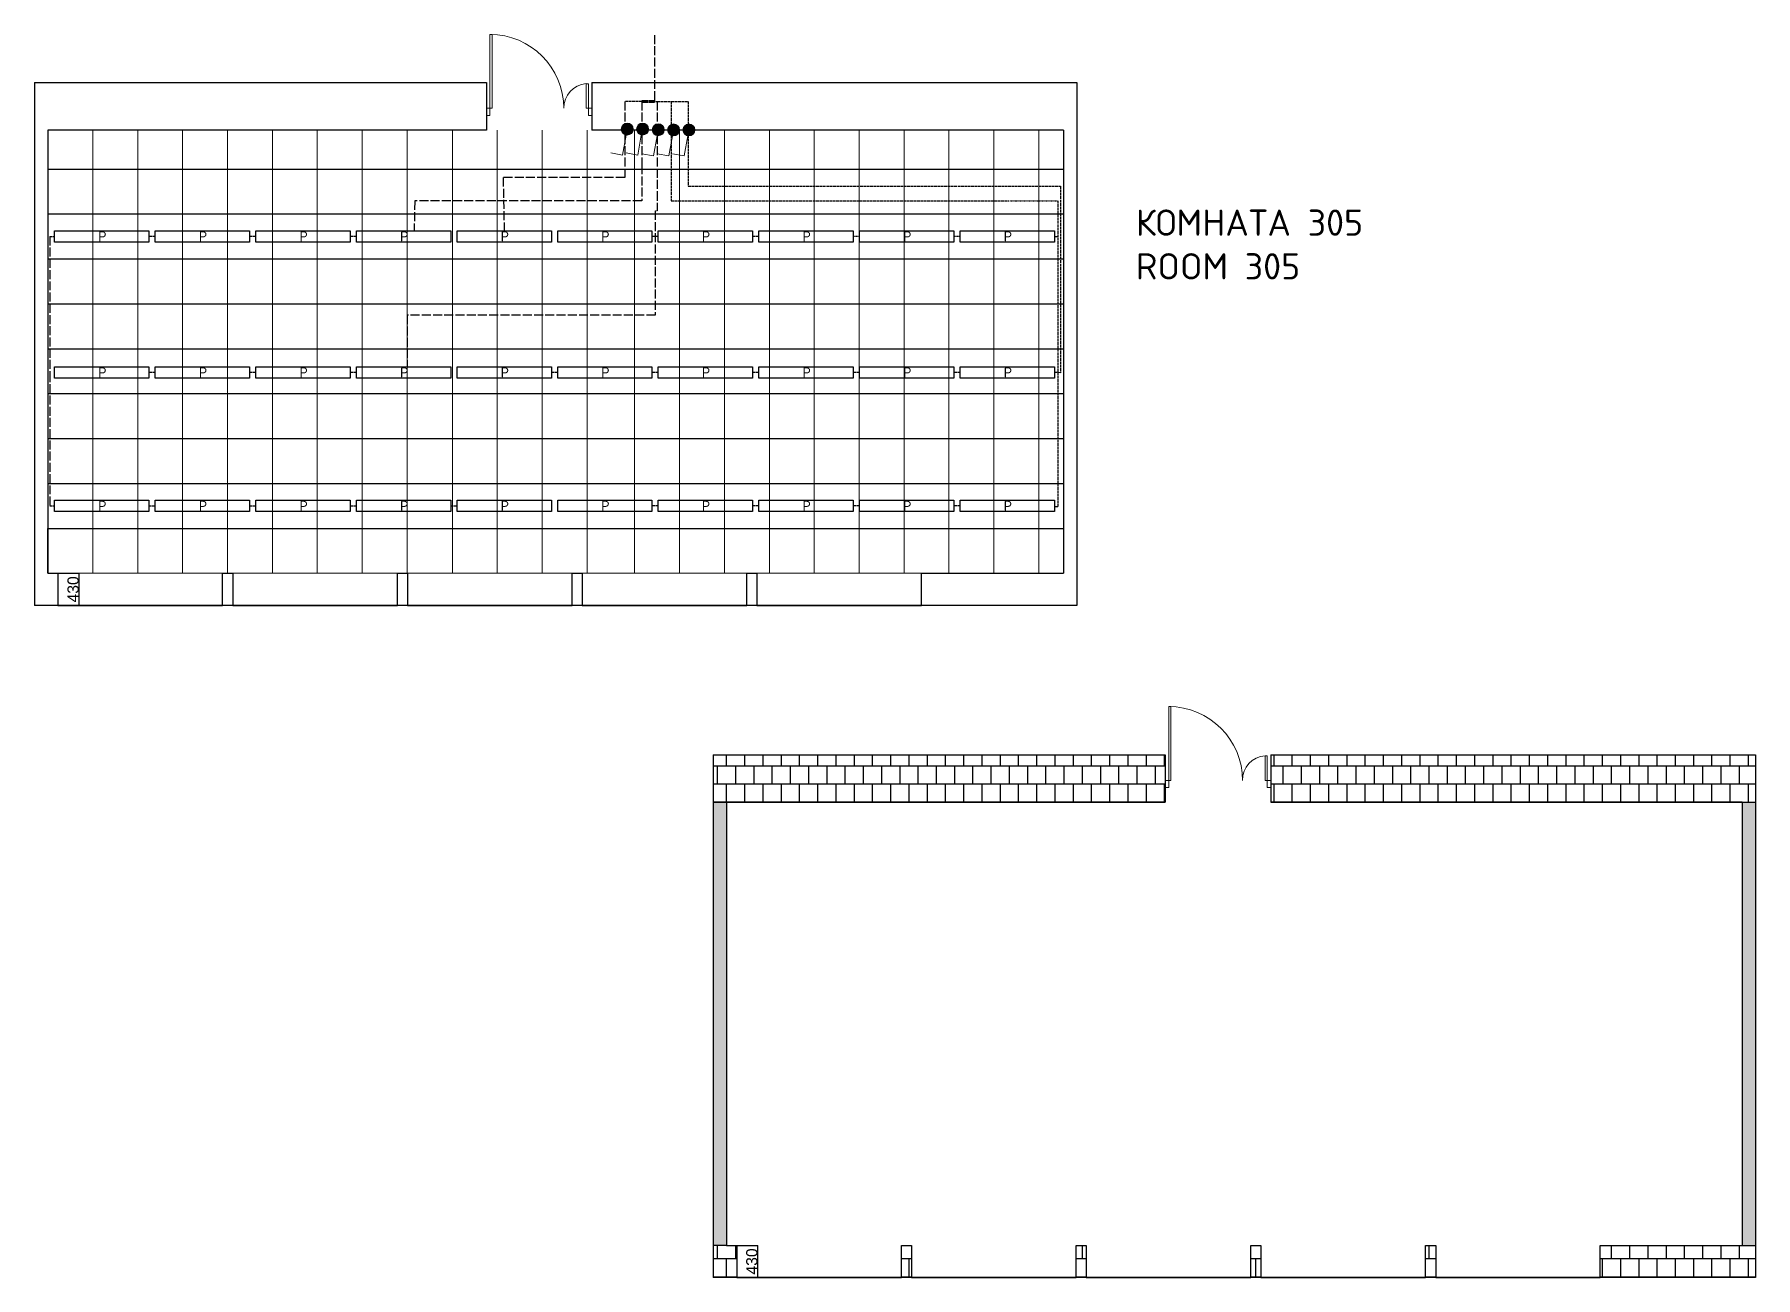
# Model space of a CAD drawing. Header units: millimetres. Extents: x -9250 to 13750, y -6350 to 10257.
import ezdxf

# ---------------------------------------------------------------- set-up
doc = ezdxf.new("R2010")
doc.units = ezdxf.units.MM
for name, pattern in [('ACAD_ISO02W100', [15, 12, -3]), ('JIS_02_0.7', [1.35, 0.75, -0.6]), ('JIS_02_1.0', [2, 1, -1])]:
    doc.linetypes.add(name, pattern=pattern)
for name, color, linetype, lineweight in [('$Osveshenie', 240, 'Continuous', 15), ('1-Дверь', 255, 'Continuous', 15), ('Выключатель одноклавишный защищенный открытый', 5, 'Continuous', 15)]:
    doc.layers.add(name, color=color, linetype=linetype, lineweight=lineweight)
doc.styles.get("Standard").update_dxf_attribs({"font": 'arial.ttf'})
doc.styles.add('ГОСТ', font='isocpeur.ttf')
doc.dimstyles.new('ISO-25', dxfattribs={"dimtxt": 2.5, "dimasz": 2.5, "dimexe": 1.25, "dimexo": 0.625, "dimtad": 1, "dimtxsty": 'Standard', "dimcen": 2.5, "dimadec": 0, "dimazin": 0, "dimtfac": 1, "dimtmove": 0, "dimatfit": 3, "dimfxl": 1, "dimarcsym": 0})

# ---------------------------------------------------------------- blocks, each defined once
blk = doc.blocks.new('*D1')
at = {"color": 0, "lineweight": -2, "transparency": 16777216}
for p, q in [((136, -5920), (416, -5920)), ((414, -5923), (414, -6348)), ((136, -6350), (416, -6350))]:
    blk.add_line(p, q, dxfattribs=at)
at = {"color": 0, "transparency": 16777216}
for points in [[(414, -5923), (415, -5923), (414, -5920)], [(414, -6348), (415, -6348), (414, -6350)]]:
    blk.add_solid(points, dxfattribs=at)
at = {"layer": 'Defpoints', "color": 0, "transparency": 16777216}
for p in [(135, -5920), (135, -6350), (414, -6350)]:
    blk.add_point(p, dxfattribs=at)
at = {"color": 0, "transparency": 16777216, "insert": (337, -6135), "char_height": 2.5, "attachment_point": 5, "rotation": 90}
blk.add_mtext('{\\H60x;430}', dxfattribs=at)
blk = doc.blocks.new('*U6')
at = {"ltscale": 0.08}
for points in [[(-1200, 80), (-1160, 80), (-1160, 0), (-1200, 0), (-1200, 80)], [(-1160, 0), (-1160, -840), (-1136, -840), (-1136, 0), (-1160, 0)], [(-64, 0), (-64, -280), (-40, -280), (-40, 0), (-64, 0)], [(-40, 80), (0, 80), (0, 0), (-40, 0), (-40, 80)]]:
    blk.add_lwpolyline(points, dxfattribs=at)
for centre, radius, start, end in [((-1160, 0), 840, 270, 0), ((-45, -6), 275, 178.8397, 266.0328)]:
    blk.add_arc(centre, radius, start, end, dxfattribs=at)
blk = doc.blocks.new('*D11')
at = {"color": 0, "lineweight": -2, "transparency": 16777216}
for p, q in [((-8935, 3059), (-8655, 3059)), ((-8656, 3056), (-8656, 2631)), ((-8935, 2629), (-8655, 2629))]:
    blk.add_line(p, q, dxfattribs=at)
at = {"color": 0, "transparency": 16777216}
for points in [[(-8656, 3056), (-8656, 3056), (-8656, 3059)], [(-8656, 2631), (-8656, 2631), (-8656, 2629)]]:
    blk.add_solid(points, dxfattribs=at)
at = {"layer": 'Defpoints', "color": 0, "transparency": 16777216}
for p in [(-8935, 3059), (-8935, 2629), (-8656, 2629)]:
    blk.add_point(p, dxfattribs=at)
at = {"color": 0, "transparency": 16777216, "insert": (-8733, 2844), "char_height": 2.5, "attachment_point": 5, "rotation": 90}
blk.add_mtext('{\\H60x;430}', dxfattribs=at)

msp = doc.modelspace()

# ---------------------------------------------------------------- hatches: boundary and pattern name
h = msp.add_hatch()
h.set_pattern_fill('AR-B88', color=256, scale=1.2)
h.paths.add_polyline_path([(13750, 635), (13570, 635), (7270, 635), (7270, 0), (13570, 0), (13750, 0)])
h.paths.add_polyline_path([(5860, 635), (0, 635), (-180, 635), (-180, 0), (0, 0), (5860, 0)])
h.paths.add_polyline_path([(135, -5920), (0, -5920), (-180, -5920), (-180, -6350), (135, -6350)])
h.paths.add_polyline_path([(2470, -5920), (2335, -5920), (2335, -6350), (2470, -6350)])
h.paths.add_polyline_path([(4805, -5920), (4670, -5920), (4670, -6350), (4805, -6350)])
h.paths.add_polyline_path([(7140, -5920), (7005, -5920), (7005, -6350), (7140, -6350)])
h.paths.add_polyline_path([(9475, -5920), (9340, -5920), (9340, -6350), (9475, -6350)])
h.paths.add_polyline_path([(13750, -5920), (13570, -5920), (11675, -5920), (11675, -6350), (13750, -6350)])
h = msp.add_hatch()
h.set_pattern_fill('CROSS', color=256, scale=1.6)
h.paths.add_polyline_path([(0, 0), (-180, 0), (-180, -5920), (0, -5920)])
h.paths.add_polyline_path([(13750, 0), (13570, 0), (13570, -5920), (13750, -5920)])
at = {"layer": 'Выключатель одноклавишный защищенный открытый'}
h = msp.add_hatch(color=7, dxfattribs=at)
edge = h.paths.add_edge_path()
edge.add_arc((-1330.419, 8992.131), 80, 0, 360)
h = msp.add_hatch(color=7, dxfattribs=at)
edge = h.paths.add_edge_path()
edge.add_arc((-1126.383, 8992.131), 80, 0, 360)
h = msp.add_hatch(color=7, dxfattribs=at)
edge = h.paths.add_edge_path()
edge.add_arc((-916.526, 8982.991), 80, 0, 360)
h = msp.add_hatch(color=7, dxfattribs=at)
edge = h.paths.add_edge_path()
edge.add_arc((-710.891, 8981.004), 80, 0, 360)
h = msp.add_hatch(color=7, dxfattribs=at)
edge = h.paths.add_edge_path()
edge.add_arc((-506.855, 8981.004), 80, 0, 360)

# ---------------------------------------------------------------- linework, layer by layer
at = {"layer": '$Osveshenie', "color": 7}
for points in [[(-1344.203, 8913.327), (-1391.001, 8645.79), (-1548.608, 8673.358)], [(-1140.167, 8913.327), (-1186.965, 8645.79), (-1344.572, 8673.358)], [(-930.31, 8904.188), (-977.108, 8636.65), (-1134.715, 8664.219)], [(-724.675, 8902.201), (-771.473, 8634.663), (-929.08, 8662.232)], [(-520.639, 8902.201), (-567.436, 8634.663), (-725.043, 8662.232)]]:
    msp.add_lwpolyline(points, dxfattribs=at)
at = {"linetype": 'ACAD_ISO02W100', "ltscale": 10}
for p, q in [((-964.833, 10248.306), (-964.833, 9429.483)), ((-1361.497, 9363.2), (-1361.497, 8345.579)), ((-1135.623, 9363.2), (-1135.623, 8510.161)), ((-964.833, 9429.483), (-964.833, 9363.2)), ((-927.521, 9363.2), (-927.521, 8155.462)), ((-1361.497, 8345.579), (-2986.891, 8345.579)), ((-2986.891, 8345.579), (-2972.49, 7633.675)), ((-1135.623, 8510.161), (-1135.623, 8032.425)), ((-927.521, 8155.462), (-927.521, 7901.099)), ((-4166.876, 8032.425), (-4176.214, 7633.675)), ((-1135.623, 8032.425), (-4166.876, 8032.425)), ((-953.075, 7901.099), (-953.075, 7148.365)), ((-9043.909, 7558.675), (-9043.909, 5733.417)), ((-953.075, 7148.365), (-953.075, 6505.195)), ((-953.075, 6505.195), (-4270.483, 6505.195)), ((-4270.483, 6505.195), (-4270.483, 5816.686)), ((-9043.909, 5733.417), (-9043.909, 3958.675))]:
    msp.add_line(p, q, dxfattribs=at)
for p, q in [((-9250.483, 9613.675), (-9250.483, 3058.675)), ((-9250.483, 9613.675), (-9070.483, 9613.675)), ((-9070.483, 9613.675), (-3210.483, 9613.675)), ((-3210.483, 9613.675), (-3210.483, 8978.675)), ((-1800.483, 9613.675), (4499.517, 9613.675)), ((-1800.483, 9613.675), (-1800.483, 8978.675)), ((4499.517, 9613.675), (4679.517, 9613.675)), ((4679.517, 9613.675), (4679.517, 3058.675)), ((-3210.483, 8978.675), (-9070.483, 8978.675)), ((-9070.483, 8978.675), (-9070.483, 3058.675)), ((4499.517, 8978.675), (-1800.483, 8978.675)), ((4499.517, 8978.675), (4499.517, 3058.675)), ((-8980.483, 7633.675), (-7720.483, 7633.675)), ((-8980.483, 7483.675), (-8980.483, 7633.675)), ((-7720.483, 7633.675), (-7720.483, 7483.675)), ((-7635.985, 7633.675), (-6375.985, 7633.675)), ((-7635.985, 7483.675), (-7635.985, 7633.675)), ((-6375.985, 7633.675), (-6375.985, 7483.675)), ((-6291.487, 7633.675), (-5031.487, 7633.675)), ((-6291.487, 7483.675), (-6291.487, 7633.675)), ((-5031.487, 7633.675), (-5031.487, 7483.675)), ((-4946.988, 7633.675), (-3686.988, 7633.675)), ((-4946.988, 7483.675), (-4946.988, 7633.675)), ((-3686.988, 7633.675), (-3686.988, 7483.675)), ((-3602.49, 7633.675), (-2342.49, 7633.675)), ((-3602.49, 7483.675), (-3602.49, 7633.675)), ((-2342.49, 7633.675), (-2342.49, 7483.675)), ((-2257.992, 7633.675), (-997.992, 7633.675)), ((-2257.992, 7483.675), (-2257.992, 7633.675)), ((-997.992, 7633.675), (-997.992, 7483.675)), ((-913.494, 7633.675), (346.506, 7633.675)), ((-913.494, 7483.675), (-913.494, 7633.675)), ((346.506, 7633.675), (346.506, 7483.675)), ((431.005, 7633.675), (1691.005, 7633.675)), ((431.005, 7483.675), (431.005, 7633.675)), ((1691.005, 7633.675), (1691.005, 7483.675)), ((1775.503, 7633.675), (3035.503, 7633.675)), ((1775.503, 7483.675), (1775.503, 7633.675)), ((3035.503, 7633.675), (3035.503, 7483.675)), ((3120.001, 7633.675), (4380.001, 7633.675)), ((3120.001, 7483.675), (3120.001, 7633.675)), ((4380.001, 7633.675), (4380.001, 7483.675)), ((-7720.483, 7483.675), (-8980.483, 7483.675)), ((-6375.985, 7483.675), (-7635.985, 7483.675)), ((-5031.487, 7483.675), (-6291.487, 7483.675)), ((-3686.988, 7483.675), (-4946.988, 7483.675)), ((-2342.49, 7483.675), (-3602.49, 7483.675)), ((-997.992, 7483.675), (-2257.992, 7483.675)), ((346.506, 7483.675), (-913.494, 7483.675)), ((1691.005, 7483.675), (431.005, 7483.675)), ((3035.503, 7483.675), (1775.503, 7483.675)), ((4380.001, 7483.675), (3120.001, 7483.675)), ((-8980.483, 5816.686), (-7720.483, 5816.686)), ((-8980.483, 5666.686), (-8980.483, 5816.686)), ((-7720.483, 5816.686), (-7720.483, 5666.686)), ((-7635.985, 5816.686), (-6375.985, 5816.686)), ((-7635.985, 5666.686), (-7635.985, 5816.686)), ((-6375.985, 5816.686), (-6375.985, 5666.686)), ((-6291.487, 5816.686), (-5031.487, 5816.686)), ((-6291.487, 5666.686), (-6291.487, 5816.686)), ((-5031.487, 5816.686), (-5031.487, 5666.686)), ((-4946.988, 5816.686), (-3686.988, 5816.686)), ((-4946.988, 5666.686), (-4946.988, 5816.686)), ((-3686.988, 5816.686), (-3686.988, 5666.686)), ((-3602.49, 5816.686), (-2342.49, 5816.686)), ((-3602.49, 5666.686), (-3602.49, 5816.686)), ((-2342.49, 5816.686), (-2342.49, 5666.686)), ((-2257.992, 5816.686), (-997.992, 5816.686)), ((-2257.992, 5666.686), (-2257.992, 5816.686)), ((-997.992, 5816.686), (-997.992, 5666.686)), ((-913.494, 5816.686), (346.506, 5816.686)), ((-913.494, 5666.686), (-913.494, 5816.686)), ((346.506, 5816.686), (346.506, 5666.686)), ((431.005, 5816.686), (1691.005, 5816.686)), ((431.005, 5666.686), (431.005, 5816.686)), ((1691.005, 5816.686), (1691.005, 5666.686)), ((1775.503, 5816.686), (3035.503, 5816.686)), ((1775.503, 5666.686), (1775.503, 5816.686)), ((3035.503, 5816.686), (3035.503, 5666.686)), ((3120.001, 5816.686), (4380.001, 5816.686)), ((3120.001, 5666.686), (3120.001, 5816.686)), ((4380.001, 5816.686), (4380.001, 5666.686)), ((-7720.483, 5666.686), (-8980.483, 5666.686)), ((-6375.985, 5666.686), (-7635.985, 5666.686)), ((-5031.487, 5666.686), (-6291.487, 5666.686)), ((-3686.988, 5666.686), (-4946.988, 5666.686)), ((-2342.49, 5666.686), (-3602.49, 5666.686)), ((-997.992, 5666.686), (-2257.992, 5666.686)), ((346.506, 5666.686), (-913.494, 5666.686)), ((1691.005, 5666.686), (431.005, 5666.686)), ((3035.503, 5666.686), (1775.503, 5666.686)), ((4380.001, 5666.686), (3120.001, 5666.686)), ((-8980.483, 4033.675), (-7720.483, 4033.675)), ((-8980.483, 3883.675), (-8980.483, 4033.675)), ((-7720.483, 4033.675), (-7720.483, 3883.675)), ((-7635.985, 4033.675), (-6375.985, 4033.675)), ((-7635.985, 3883.675), (-7635.985, 4033.675)), ((-6375.985, 4033.675), (-6375.985, 3883.675)), ((-6291.487, 4033.675), (-5031.487, 4033.675)), ((-6291.487, 3883.675), (-6291.487, 4033.675)), ((-5031.487, 4033.675), (-5031.487, 3883.675)), ((-4946.988, 4033.675), (-3686.988, 4033.675)), ((-4946.988, 3883.675), (-4946.988, 4033.675)), ((-3686.988, 4033.675), (-3686.988, 3883.675)), ((-3602.49, 4033.675), (-2342.49, 4033.675)), ((-3602.49, 3883.675), (-3602.49, 4033.675)), ((-2342.49, 4033.675), (-2342.49, 3883.675)), ((-2257.992, 4033.675), (-997.992, 4033.675)), ((-2257.992, 3883.675), (-2257.992, 4033.675)), ((-997.992, 4033.675), (-997.992, 3883.675)), ((-913.494, 4033.675), (346.506, 4033.675)), ((-913.494, 3883.675), (-913.494, 4033.675)), ((346.506, 4033.675), (346.506, 3883.675)), ((431.005, 4033.675), (1691.005, 4033.675)), ((431.005, 3883.675), (431.005, 4033.675)), ((1691.005, 4033.675), (1691.005, 3883.675)), ((1775.503, 4033.675), (3035.503, 4033.675)), ((1775.503, 3883.675), (1775.503, 4033.675)), ((3035.503, 4033.675), (3035.503, 3883.675)), ((3120.001, 4033.675), (4380.001, 4033.675)), ((3120.001, 3883.675), (3120.001, 4033.675)), ((4380.001, 4033.675), (4380.001, 3883.675)), ((-7720.483, 3883.675), (-8980.483, 3883.675)), ((-6375.985, 3883.675), (-7635.985, 3883.675)), ((-5031.487, 3883.675), (-6291.487, 3883.675)), ((-3686.988, 3883.675), (-4946.988, 3883.675)), ((-2342.49, 3883.675), (-3602.49, 3883.675)), ((-997.992, 3883.675), (-2257.992, 3883.675)), ((346.506, 3883.675), (-913.494, 3883.675)), ((1691.005, 3883.675), (431.005, 3883.675)), ((3035.503, 3883.675), (1775.503, 3883.675)), ((4380.001, 3883.675), (3120.001, 3883.675)), ((-9070.483, 3058.675), (-9070.483, 3658.675)), ((-9250.483, 3058.675), (-9250.483, 2628.675)), ((-9070.483, 3058.675), (-8935.483, 3058.675)), ((-9070.483, 3058.675), (-8770.483, 3058.675)), ((-8935.483, 3058.675), (-8935.483, 2628.675)), ((-6735.483, 2628.675), (-6735.483, 3058.675)), ((-6735.483, 3058.675), (-6600.483, 3058.675)), ((-6600.483, 3058.675), (-6600.483, 2628.675)), ((-4400.483, 2628.675), (-4400.483, 3058.675)), ((-4400.483, 3058.675), (-4265.483, 3058.675)), ((-4265.483, 3058.675), (-4265.483, 2628.675)), ((-2065.483, 2628.675), (-2065.483, 3058.675)), ((-2065.483, 3058.675), (-1930.483, 3058.675)), ((-1930.483, 3058.675), (-1930.483, 2628.675)), ((269.517, 2628.675), (269.517, 3058.675)), ((269.517, 3058.675), (404.517, 3058.675)), ((404.517, 3058.675), (404.517, 2628.675)), ((2604.517, 2628.675), (2604.517, 3058.675)), ((2604.517, 3058.675), (4499.517, 3058.675)), ((4679.517, 3058.675), (4679.517, 2628.675)), ((4679.517, 2628.675), (-9250.483, 2628.675)), ((-8935.483, 2628.675), (-6735.483, 2628.675)), ((-6600.483, 2628.675), (-4400.483, 2628.675)), ((-4265.483, 2628.675), (-2065.483, 2628.675)), ((-1930.483, 2628.675), (269.517, 2628.675)), ((404.517, 2628.675), (2604.517, 2628.675)), ((-180, 635), (-180, -5920)), ((-180, 635), (0, 635)), ((0, 635), (5860, 635)), ((5860, 635), (5860, 0)), ((7270, 635), (13570, 635)), ((7270, 635), (7270, 0)), ((13570, 635), (13750, 635)), ((13750, 635), (13750, -5920)), ((0, 0), (-180, 0)), ((0, 0), (0, -5920)), ((5860, 0), (0, 0)), ((13570, 0), (7270, 0)), ((13570, 0), (13570, -5920)), ((13570, 0), (13750, 0)), ((-180, -5920), (-180, -6350)), ((0, -5920), (-180, -5920)), ((0, -5920), (135, -5920)), ((135, -5920), (135, -6350)), ((2335, -6350), (2335, -5920)), ((2335, -5920), (2470, -5920)), ((2470, -5920), (2470, -6350)), ((4670, -6350), (4670, -5920)), ((4670, -5920), (4805, -5920)), ((4805, -5920), (4805, -6350)), ((7005, -6350), (7005, -5920)), ((7005, -5920), (7140, -5920)), ((7140, -5920), (7140, -6350)), ((9340, -6350), (9340, -5920)), ((9340, -5920), (9475, -5920)), ((9475, -5920), (9475, -6350)), ((11675, -6350), (11675, -5920)), ((11675, -5920), (13570, -5920)), ((13570, -5920), (13750, -5920)), ((13750, -5920), (13750, -6350)), ((13750, -6350), (-180, -6350)), ((135, -6350), (2335, -6350)), ((2470, -6350), (4670, -6350)), ((4805, -6350), (7005, -6350)), ((7140, -6350), (9340, -6350)), ((9475, -6350), (11675, -6350))]:
    msp.add_line(p, q)
at = {"linetype": 'ACAD_ISO02W100', "ltscale": 3}
for p, q in [((-1135.623, 9363.2), (-1361.497, 9363.2)), ((-927.521, 9363.2), (-740.438, 9363.2)), ((-740.438, 9363.2), (-740.438, 8035.248)), ((-740.438, 9363.2), (-512.78, 9363.2)), ((-512.78, 9363.2), (-512.78, 8229.753)), ((-512.78, 8229.753), (4462.477, 8229.753)), ((4462.477, 8229.753), (4462.477, 5736.981)), ((-740.438, 8035.248), (3775.227, 8035.248)), ((4427.493, 8035.248), (4427.493, 3946.104)), ((-9043.909, 7558.675), (-8980.483, 7558.675)), ((-7635.985, 7558.675), (-7720.483, 7558.675)), ((-6291.487, 7558.675), (-6375.985, 7558.675)), ((-4946.988, 7558.675), (-5031.487, 7558.675)), ((-913.494, 7558.675), (-997.992, 7558.675)), ((431.005, 7558.675), (346.506, 7558.675)), ((4380.001, 7558.675), (4427.493, 7558.675)), ((-7635.985, 5741.686), (-7720.483, 5741.686)), ((-6291.487, 5741.686), (-6375.985, 5741.686)), ((-4946.988, 5741.686), (-5031.487, 5741.686)), ((-2257.992, 5741.686), (-2342.49, 5741.686)), ((-913.494, 5741.686), (-997.992, 5741.686)), ((431.005, 5741.686), (346.506, 5741.686)), ((1775.503, 5741.686), (1691.005, 5741.686)), ((3120.001, 5741.686), (3035.503, 5741.686)), ((4462.477, 5736.981), (4380.001, 5741.686)), ((-9043.909, 3958.675), (-8980.483, 3958.675)), ((-7720.483, 3958.675), (-7635.985, 3958.675)), ((-6375.985, 3958.675), (-6291.487, 3958.675)), ((-5031.487, 3958.675), (-4946.988, 3958.675)), ((-3686.988, 3958.675), (-3602.49, 3958.675)), ((-913.494, 3958.675), (-997.992, 3958.675)), ((431.005, 3958.675), (346.506, 3958.675)), ((1775.503, 3958.675), (1691.005, 3958.675)), ((3120.001, 3958.675), (3035.503, 3958.675)), ((4427.493, 3946.104), (4380.001, 3946.104))]:
    msp.add_line(p, q, dxfattribs=at)
at = {"linetype": 'ACAD_ISO02W100', "lineweight": 200, "ltscale": 2}
msp.add_line((-1135.623, 9363.2), (-964.833, 9363.2), dxfattribs=at)
at = {"linetype": 'JIS_02_1.0', "ltscale": 10}
msp.add_line((-964.833, 9363.2), (-927.521, 9363.2), dxfattribs=at)
at = {"color": 215, "lineweight": 15, "true_color": 0xa953a0}
for p, q in [((-8470.483, 3058.675), (-8470.483, 8978.675)), ((-7870.483, 3058.675), (-7870.483, 8978.675)), ((-7270.483, 3058.675), (-7270.483, 8978.675)), ((-6670.483, 3058.675), (-6670.483, 8978.675)), ((-6070.483, 3058.675), (-6070.483, 8978.675)), ((-5470.483, 3058.675), (-5470.483, 8978.675)), ((-4870.483, 3058.675), (-4870.483, 8978.675)), ((-4270.483, 3058.675), (-4270.483, 8978.675)), ((-3665.483, 3058.675), (-3665.483, 8978.675)), ((-3065.483, 3058.675), (-3065.483, 8978.675)), ((-2465.483, 3058.675), (-2465.483, 8978.675)), ((-1865.483, 3058.675), (-1865.483, 8978.675)), ((-1229.336, 3058.675), (-1229.336, 8978.675)), ((-629.336, 3058.675), (-629.336, 8978.675)), ((-29.336, 3058.675), (-29.336, 8978.675)), ((570.664, 3058.675), (570.664, 8978.675)), ((1170.664, 3058.675), (1170.664, 8978.675)), ((1770.664, 3058.675), (1770.664, 8978.675)), ((2370.664, 3058.675), (2370.664, 8978.675)), ((2970.664, 3058.675), (2970.664, 8978.675)), ((3570.664, 3058.675), (3570.664, 8978.675)), ((4170.664, 3058.675), (4170.664, 8978.675))]:
    msp.add_line(p, q, dxfattribs=at)
at = {"color": 215, "true_color": 0xa953a0}
for p, q in [((-9070.483, 8458.675), (4499.517, 8458.675)), ((-9070.483, 7858.675), (4499.517, 7858.675)), ((-9070.483, 7258.675), (4499.517, 7258.675)), ((-9070.483, 6658.675), (4499.517, 6658.675)), ((-9070.483, 6058.675), (4499.517, 6058.675)), ((-9070.483, 5458.675), (4499.517, 5458.675)), ((-9070.483, 4858.675), (4499.517, 4858.675)), ((-9070.483, 4258.675), (4499.517, 4258.675)), ((-9070.483, 3658.675), (4499.517, 3658.675))]:
    msp.add_line(p, q, dxfattribs=at)
at = {"linetype": 'JIS_02_0.7', "ltscale": 10}
msp.add_line((-927.521, 7901.099), (-953.075, 7901.099), dxfattribs=at)
at = {"linetype": 'JIS_02_1.0', "ltscale": 3}
for p, q in [((3790.224, 8035.248), (4427.493, 8035.248)), ((1775.503, 7558.675), (1691.005, 7558.675)), ((3120.001, 7558.675), (3035.503, 7558.675))]:
    msp.add_line(p, q, dxfattribs=at)
at = {"color": 219, "lineweight": 15, "true_color": 0x642165}
for p, q in [((-9070.483, 3058.675), (4499.517, 3058.675)), ((-9070.483, 3058.675), (-8470.483, 3058.675)), ((-8470.483, 3058.675), (-7870.483, 3058.675)), ((-7870.483, 3058.675), (-7270.483, 3058.675)), ((-7270.483, 3058.675), (-6670.483, 3058.675))]:
    msp.add_line(p, q, dxfattribs=at)
at = {"layer": 'Выключатель одноклавишный защищенный открытый', "color": 7}
for centre in [(-1327.736, 8992.131), (-1123.7, 8992.131), (-913.843, 8982.991), (-708.208, 8981.004), (-504.172, 8981.004)]:
    msp.add_circle(centre, 80, dxfattribs=at)

# ---------------------------------------------------------------- block references
at = {"layer": '1-Дверь', "color": 7, "lineweight": 0, "xscale": -1.175, "yscale": 1.175, "zscale": 1.175, "rotation": 180}
for p in [(-1800.483, 9270.193), (7270, 291.518)]:
    msp.add_blockref('*U6', p, dxfattribs=at)

# ---------------------------------------------------------------- texts
at = {"linetype": 'ACAD_ISO02W100', "lineweight": 200, "ltscale": 2, "attachment_point": 1, "style": 'ГОСТ'}
for s, width, insert, char_height in [('КОМНАТА 305^JROOM 305', 3384.74503, (5467.518, 7917.99), 350), ('Р', 135, (-8398.44, 7626.671), 135), ('Р', 135, (-7053.942, 7626.671), 135), ('Р', 135, (-5709.444, 7626.671), 135), ('Р', 135, (-4364.946, 7626.671), 135), ('Р', 135, (-3020.447, 7626.671), 135), ('Р', 135, (-1675.949, 7626.671), 135), ('Р', 135, (-331.451, 7626.671), 135), ('Р', 135, (1013.047, 7626.671), 135), ('Р', 135, (2357.546, 7626.671), 135), ('Р', 135, (3702.044, 7626.671), 135), ('Р', 135, (-8398.44, 5809.682), 135), ('Р', 135, (-7053.942, 5809.682), 135), ('Р', 135, (-5709.444, 5809.682), 135), ('Р', 135, (-4364.946, 5809.682), 135), ('Р', 135, (-3020.447, 5809.682), 135), ('Р', 135, (-1675.949, 5809.682), 135), ('Р', 135, (-331.451, 5809.682), 135), ('Р', 135, (1013.047, 5809.682), 135), ('Р', 135, (2357.546, 5809.682), 135), ('Р', 135, (3702.044, 5809.682), 135), ('Р', 135, (-8398.44, 4026.671), 135), ('Р', 135, (-7053.942, 4026.671), 135), ('Р', 135, (-5709.444, 4026.671), 135), ('Р', 135, (-4364.946, 4026.671), 135), ('Р', 135, (-3020.447, 4026.671), 135), ('Р', 135, (-1675.949, 4026.671), 135), ('Р', 135, (-331.451, 4026.671), 135), ('Р', 135, (1013.047, 4026.671), 135), ('Р', 135, (2357.546, 4026.671), 135), ('Р', 135, (3702.044, 4026.671), 135)]:
    msp.add_mtext_dynamic_manual_height_columns(s, width=width, gutter_width=5, heights=[0], dxfattribs=dict(at, insert=insert, char_height=char_height))

# ---------------------------------------------------------------- dimensions: what is measured, and where the dimension line sits
for base, p1, p2, picture, middle in [((-8656.079, 2628.675), (-8935.483, 3058.675), (-8935.483, 2628.675), '*D11', (-8733.341, 2843.675)), ((414.404, -6350), (135, -5920), (135, -6350), '*D1', (337.142, -6135))]:
    dim = msp.add_linear_dim(base=base, p1=p1, p2=p2, angle=90, text='{\\H60x;<>}', dimstyle='ISO-25')
    dim.commit()
    dim.dimension.update_dxf_attribs({"geometry": picture, "text_midpoint": middle})

doc.saveas('drawing.dxf')
